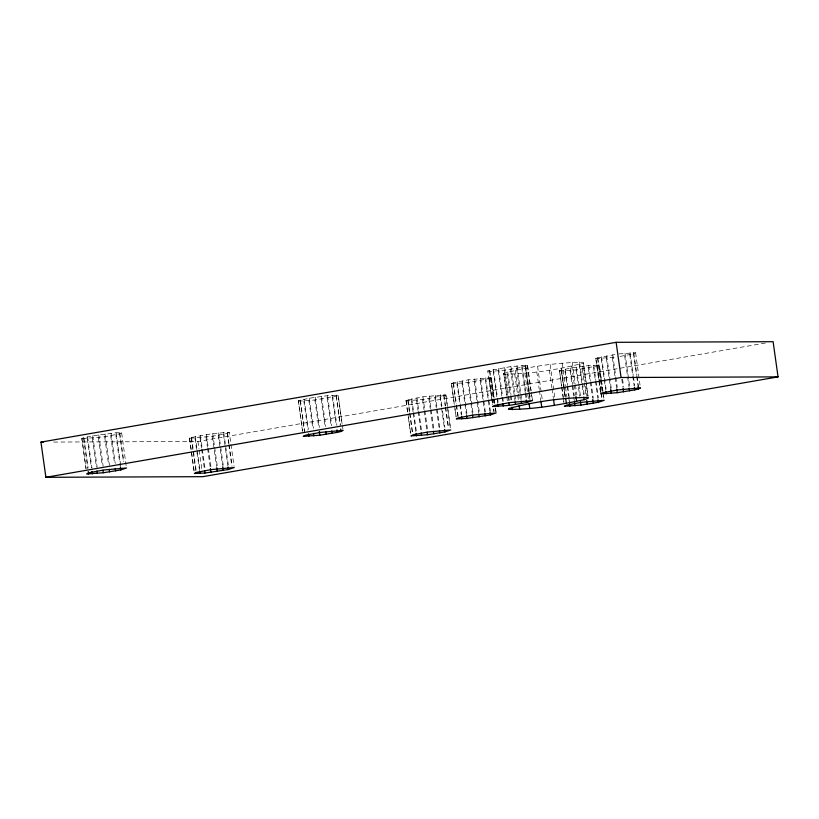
<?xml version="1.0" encoding="UTF-8"?>
<svg xmlns="http://www.w3.org/2000/svg" width="819" height="819" viewBox="0 0 819 819"><rect width="100%" height="100%" fill="white"/><g stroke="black" fill="none" stroke-linecap="round" stroke-linejoin="round"><path stroke-width="0.61" stroke-dasharray="4.09 3.07" d="M86.015 468.908L81.839 438.308L92.742 435.79L116.093 432.79L121.642 432.77L126.167 465.878M121.642 432.77L119.574 433.886L104.668 436.691L81.777 438.749M194.011 470.986L189.486 437.878L212.705 433.517L229.289 432.34L234.06 466.267M229.289 432.34L227.221 433.456L212.316 436.261L189.424 438.319M302.549 431.337L298.372 400.737L309.275 398.218L327.569 395.679L338.175 395.198L342.24 424.099M341.994 423.28L338.175 395.198M407.545 412.059L406.019 400.317L422.932 396.826L445.823 394.768L447.409 406.081M450.348 427.876L445.823 394.768M454.207 403.849L451.443 383.302L468.355 379.821L491.246 377.764L494.072 397.87M487.735 370.925L489.557 371.509L504.258 370.188L521.713 367.373L527.538 365.387L510.954 366.564L487.735 370.925L492.506 404.852M494.717 403.337L491.246 377.764M506.623 395.567L503.746 373.341C529.596 366.513 556.623 362.541 583.353 362.254L588.124 396.181M561.558 386.158L559.5 370.638L570.403 368.12L588.697 365.571L599.303 365.1L601.248 378.921M587.827 395.792L583.353 362.254M600.501 392.629L595.792 358.261L616.492 354.248M601.187 379.361L599.303 365.1M619.021 353.9L635.605 352.723L633.527 353.839L619.829 356.449M298.311 401.177L314.895 400L338.114 395.638M451.382 383.742L467.966 382.565L491.185 378.204M405.958 400.747L422.543 399.57L445.761 395.208M503.624 374.211C530.364 373.925 557.381 369.953 583.23 363.124M559.438 371.079L576.023 369.901L599.242 365.53M53.716 442.065L197.932 441.492L765.55 343.007M595.73 358.691L616.103 356.992M635.605 352.723L640.13 385.821M633.711 352.579L636.895 375.194M637.069 376.453L638.482 386.507M633.527 353.839L636.537 375.204M636.711 376.453L638.124 386.507M630.057 352.743L633.241 375.358M633.415 376.617L634.653 385.411M629.77 354.709L634.193 386.118M624.989 353.194L629.76 387.121M624.641 355.671L629.053 387.09M622.553 379.023L623.607 386.568M621.805 379.258L622.86 386.803M612.714 354.77L615.714 376.136M615.888 377.395L617.301 387.448M612.315 357.514L614.967 376.371M615.141 377.62L616.553 387.674M606.695 355.743L611.291 388.411M606.347 358.22L610.759 389.639M601.555 356.705L606.326 390.632M601.279 358.671L605.691 390.09M601.422 380.18L603.009 391.492M603.193 392.741L603.9 397.768M601.361 380.61L602.774 390.663M603.48 395.69L603.838 398.208M597.809 357.575L602.569 391.502M597.624 358.835L602.211 391.513M597.42 364.957L601.126 391.349M601.3 392.598L602.006 397.624M597.235 366.216L601.648 397.635M595.792 358.261L598.802 379.627M598.976 380.876L600.562 392.188M593.765 365.12L595.884 380.2M596.058 381.459L598.351 397.788M593.478 367.086L595.249 379.647M595.423 380.907L597.89 398.505M588.697 365.571L590.816 380.651M590.99 381.91L593.294 398.249M588.339 368.048L590.11 380.62M590.284 381.879L592.577 398.208M582.719 366.277L584.838 381.357M585.544 386.384L586.957 396.437M582.329 369.021L584.09 381.582M584.275 382.842L586.035 395.413M579.576 361.967L584.172 394.645M579.217 364.496L583.456 394.656M576.412 367.158L578.716 383.487M578.89 384.746L580.476 396.058M576.023 369.901L577.784 382.463M578.49 387.489L579.729 396.283M572.266 362.295L575.266 383.661M575.45 384.92L576.863 394.973M571.703 366.226L574.18 383.824M574.354 385.073L575.767 395.127M570.403 368.12L572.696 384.459M572.87 385.718L574.283 395.772M570.044 370.597L571.99 384.418M572.164 385.677L573.576 395.731M573.75 396.99L574.283 400.757M565.264 369.093L567.557 385.421M567.741 386.681L569.86 401.76M564.987 371.058L566.922 384.879M567.106 386.138L568.519 396.191M568.693 397.44L569.225 401.218M562.141 363.206L565.315 385.821M565.499 387.08L566.912 397.133M561.435 368.161L563.902 385.749M564.076 387.008L565.489 397.061M561.506 369.953L565.397 397.604M561.322 371.222L565.038 397.604M559.5 370.638L561.619 385.718M561.793 386.977L563.206 397.031M563.39 398.29L563.912 402.057M561.732 387.407L563.851 402.487M550.184 364.609L554.954 398.536M549.395 370.096L551.873 387.694M552.047 388.943L553.286 397.747M537.581 366.359L542.352 400.296M536.793 371.857L539.26 389.445M539.445 390.704L540.857 400.757M527.538 365.387L531.07 390.52M531.777 395.546L532.309 399.314M527.477 365.817L531.009 390.95M531.183 392.209L532.248 399.744M525.655 365.243L529.361 391.636M529.535 392.885L530.415 399.17M525.47 366.502L529.002 391.636M529.176 392.895L530.067 399.181M525.552 368.304L529.965 399.713M524.836 373.249L528.542 399.641M522 365.407L525.706 391.799M525.88 393.048L526.76 399.334M521.713 367.373L525.245 392.506M525.419 393.765L526.126 398.792M516.932 365.858L521.703 399.795M516.574 368.335L520.997 399.754M515.274 370.229L518.458 392.854M518.632 394.113L519.338 399.14M514.711 374.16L518.417 400.552M510.954 366.564L515.724 400.491M510.565 369.308L514.977 400.726M507.76 371.969L510.943 394.584M511.117 395.843L511.824 400.87M507.401 374.488L510.227 394.594M510.401 395.853L511.107 400.88M504.647 367.444L508.538 395.086M508.712 396.345L509.418 401.371M504.258 370.188L507.79 395.321M507.964 396.57L508.671 401.597M503.746 373.341L506.746 394.697M506.797 396.826L507.504 401.853M498.638 368.407L502.518 396.058M502.702 397.307L503.409 402.334M498.28 370.884L501.812 396.017M501.986 397.276L502.692 402.303M493.499 369.379L497.389 397.02M497.563 398.28L498.269 403.306M493.222 371.335L497.635 402.753M494.246 399.129L494.778 402.897M495.485 407.923L496.017 411.691M495.423 408.364L495.945 412.131M489.742 370.239L493.632 397.891M493.806 399.14L494.338 402.917M489.557 371.509L493.273 397.891M493.447 399.15L493.98 402.917M489.352 377.62L492.178 397.727M492.362 398.986L493.069 404.013M493.775 409.039L494.123 411.547M489.178 378.88L491.82 397.737M492.004 398.986L492.71 404.013M493.417 409.039L493.765 411.558M485.698 377.784L488.708 399.15M488.882 400.409L490.468 411.711M485.421 379.75L489.834 411.169M480.64 378.245L483.64 399.6M483.814 400.86L485.401 412.172M480.282 380.722L484.694 412.131M474.662 378.941L479.432 412.868M474.262 381.685L478.685 413.104M468.355 379.821L473.126 413.749M467.966 382.565L472.379 413.984M462.336 380.794L467.106 414.721M461.988 383.261L466.4 414.68M457.207 381.756L460.206 403.122M460.38 404.371L461.793 414.424M456.92 383.722L459.746 403.828M459.92 405.088L461.332 415.141M453.45 382.627L456.449 403.982M456.623 405.241L458.22 416.554M453.265 383.886L456.091 403.992M456.265 405.251L457.862 416.554M451.443 383.302L454.443 404.668M454.617 405.927L456.203 417.24M454.914 408.876L455.968 416.41M447.594 407.34L450.419 427.446M443.939 394.625L445.526 405.937M445.7 407.197L448.525 427.303M443.755 395.894L445.167 405.948M445.341 407.197L448.167 427.303M440.284 394.789L441.871 406.101M442.577 411.128L444.871 427.467M439.998 396.754L441.41 406.808M441.584 408.067L444.41 428.173M435.217 395.249L439.987 429.176M434.858 397.727L436.271 407.78M436.445 409.029L439.271 429.136M429.238 395.946L431.009 408.517M431.183 409.766L434.009 429.873M428.849 398.689L430.262 408.742M430.436 410.002L433.261 430.108M422.932 396.826L424.703 409.387M424.877 410.647L427.528 429.494M422.543 399.57L423.955 409.623M424.129 410.882L426.955 430.989M416.922 397.799L418.683 410.36M418.857 411.619L421.509 430.466M416.564 400.266L417.977 410.319M418.151 411.578L420.802 430.425M411.783 398.761L413.544 411.322M413.728 412.581L416.369 431.429M411.496 400.726L413.093 412.039M413.267 413.288L415.919 432.145M408.026 399.631L409.797 412.192M409.971 413.452L412.796 433.558M407.842 400.89L409.439 412.203M409.613 413.452L412.438 433.558M406.019 400.317L407.78 412.878M407.964 414.138L410.606 432.985M408.251 417.086L410.544 433.425M342.414 425.358L342.946 429.125M336.292 395.055L340.53 425.215M336.107 396.314L340.172 425.225M332.637 395.219L336.875 425.378M332.35 397.184L336.23 424.836M327.569 395.679L331.808 425.839M327.211 398.147L331.101 425.798M321.591 396.376L325.829 426.535M321.202 399.119L325.082 426.771M315.284 397.256L319.523 427.416M314.895 400L318.775 427.641M309.275 398.218L313.513 428.378M308.917 400.696L312.807 428.347M304.136 399.191L308.374 429.351M303.849 401.156L307.913 430.057M300.378 400.061L304.791 431.47M300.194 401.32L304.433 431.48M298.372 400.737L302.61 430.896M227.395 432.197L228.992 443.509M229.166 444.768L232.166 466.124M227.221 433.456L228.634 443.509M228.808 444.768L231.808 466.134M223.741 432.36L228.511 466.287M223.464 434.326L227.877 465.745M218.683 432.821L223.27 465.489M218.325 435.288L222.563 465.448M212.705 433.517L214.476 446.089M214.65 447.338L217.475 467.444M212.316 436.261L216.554 466.421M206.398 434.398L208.169 446.959M208.343 448.218L211.169 468.325M206.009 437.141L207.422 447.194M207.596 448.454L210.248 467.301M200.389 435.36L202.15 447.932M202.324 449.191L205.149 469.297M200.031 437.837L201.443 447.891M201.617 449.15L204.443 469.256M197.932 441.492L198.997 449.037M199.171 450.286L201.996 470.393M195.25 436.332L197.01 448.894M197.195 450.153L200.02 470.26M194.963 438.298L199.386 469.707M191.492 437.203L196.263 471.13M191.308 438.462L195.905 471.13M189.486 437.878L194.072 470.556M119.748 432.627L123.812 461.527M119.574 433.886L123.454 461.537M116.093 432.79L120.864 466.717M115.817 434.756L119.697 462.397M119.881 463.656L120.403 467.424M111.036 433.241L115.274 463.4M110.678 435.718L114.568 463.37M105.057 433.947L109.47 465.366M104.668 436.691L108.548 464.332M98.751 434.828L103.163 466.236M98.362 437.571L102.242 465.212M92.742 435.79L97.154 467.209M92.383 438.267L96.447 467.168M87.602 436.762L92.015 468.171M87.316 438.728L91.38 467.629M83.845 437.622L88.083 467.782M83.661 438.892L87.899 469.052M81.839 438.308L86.077 468.468"/><path stroke-width="1.23" d="M341.052 431.5L343.12 430.384L320.229 432.442L305.323 435.247L303.255 436.363L319.84 435.186L337.295 432.371L341.052 431.5L340.694 428.992M584.162 399.682L588.175 398.31L588.298 397.44C561.568 397.727 534.541 401.699 508.691 408.527L508.568 409.398C533.978 409.5 559.336 404.873 584.162 399.682L583.804 397.164M638.472 389.025L640.55 387.899L617.659 389.957L602.753 392.762L600.675 393.878L617.26 392.7L634.715 389.895L638.472 389.025L638.124 386.507M120.762 469.942L126.587 467.956L103.696 470.014L88.79 472.809L86.722 473.935L103.307 472.758L120.762 469.942L120.403 467.424M228.409 469.512L234.234 467.526L211.343 469.584L196.437 472.389L194.369 473.505L204.975 473.024L228.409 469.512L228.051 467.004M526.658 402.559L532.483 400.573L509.592 402.62L494.686 405.425L492.618 406.552L509.203 405.374L526.658 402.559L526.31 400.041M490.366 414.936L496.191 412.95L473.3 415.008L458.394 417.813L456.326 418.929L466.932 418.448L490.366 414.936L490.008 412.428M444.942 431.941L450.767 429.955L427.876 432.012L412.971 434.817L410.903 435.933L427.487 434.756L444.942 431.941L444.584 429.432M598.423 402.272L604.248 400.286L581.357 402.344L566.451 405.139L564.383 406.265L580.968 405.088L598.423 402.272L598.075 399.754M40.95 442.117L616.123 342.322L773.105 341.697L778.05 376.883L202.877 476.678L45.895 477.303L40.95 442.117L43.499 442.106M45.895 477.303L621.068 377.508L778.05 376.883M634.367 387.377L634.715 389.895M629.227 388.339L629.586 390.858M623.034 388.052L623.566 391.83M616.123 342.322L621.068 377.508M616.738 388.933L617.26 392.7M610.759 389.639L611.291 393.407M605.865 391.349L606.224 393.857M592.761 399.467L593.284 403.235M586.742 400.44L587.274 404.207M580.436 401.31L580.968 405.088M575.941 396.386L576.648 401.412M574.457 402.016L574.989 405.784M569.574 403.726L569.932 406.244M565.673 398.321L566.379 403.347M553.46 398.996L554.34 405.282M541.031 402.016L541.738 407.043M529.074 403.409L529.78 408.435M521.171 401.013L521.519 403.521M519.123 405.579L519.655 409.346M515.151 401.975L515.509 404.494M511.988 407.166L512.346 409.674M508.845 402.856L509.203 405.374M502.876 403.562L503.224 406.07M497.809 404.013L498.167 406.521M484.868 413.39L485.227 415.909M478.859 414.363L479.207 416.871M472.553 415.233L472.911 417.751M466.574 415.939L466.932 418.448M461.517 416.39L461.865 418.908M439.455 430.395L439.803 432.913M433.435 431.367L433.794 433.875M427.129 432.248L427.487 434.756M421.161 432.944L421.509 435.452M416.093 433.394L416.441 435.913M336.937 429.862L337.295 432.371M331.808 430.825L332.156 433.333M325.788 431.797L326.146 434.305M319.308 431.418L319.84 435.186M313.513 433.374L313.861 435.882M308.446 433.824L308.794 436.343M222.737 466.707L223.27 470.475M216.728 467.68L217.26 471.447M210.422 468.56L210.954 472.328M204.627 470.515L204.975 473.024M199.56 470.966L199.908 473.484M115.274 468.396L115.622 470.905M109.255 469.359L109.613 471.877M102.948 470.239L103.307 472.758M96.98 470.945L97.328 473.454M91.912 471.396L92.26 473.914M88.257 471.56L88.606 474.078"/></g></svg>
